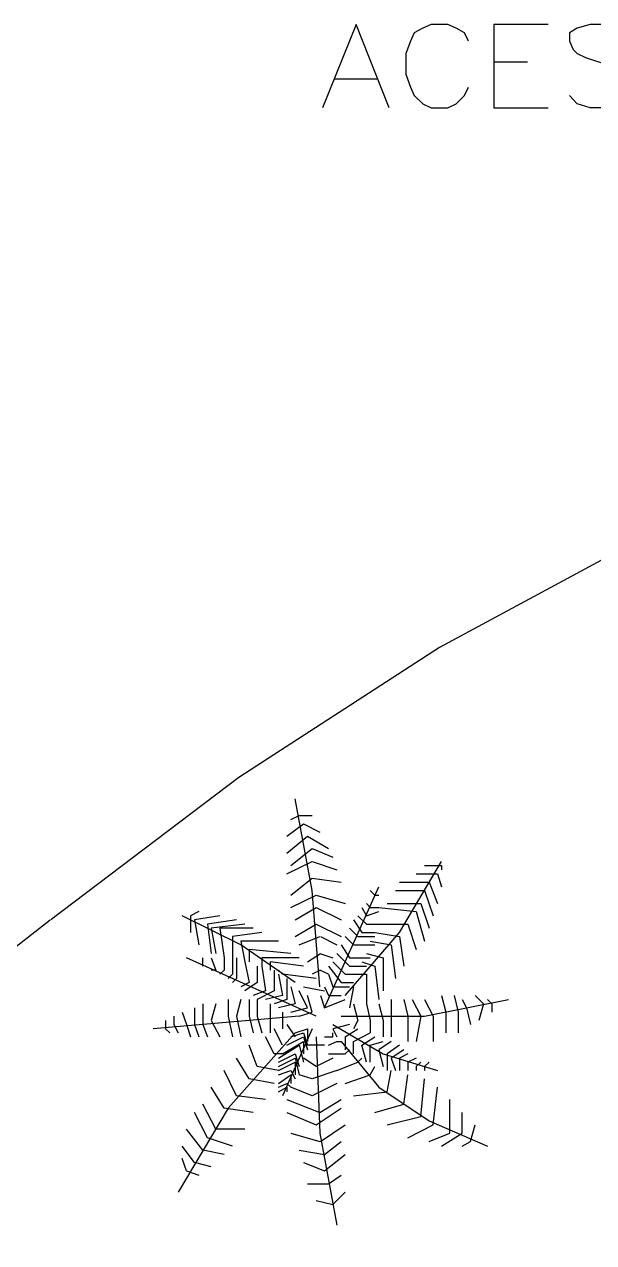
# Model space of a CAD drawing. Header units: millimetres. Extents: x -369 to -70, y -1414 to -1185.
# Drawn here: x -286.22 to -281.62, y -1325.93 to -1316.08 of the extents above; entities that cross this region are included whole.
import ezdxf

# ---------------------------------------------------------------- set-up
doc = ezdxf.new("R2010")
doc.units = ezdxf.units.MM
doc.header["$MEASUREMENT"] = 0
for name, color, linetype in [('2', 2, 'Continuous'), ('50', 50, 'Continuous'), ('64', 64, 'Continuous')]:
    doc.layers.add(name, color=color, linetype=linetype)

msp = doc.modelspace()

# ---------------------------------------------------------------- linework, layer by layer
at = {"layer": '2'}
for points in [[(-266.2818, -1317.4632), (-268.1761, -1317.3273), (-270.1063, -1317.3273), (-272.0366, -1317.4632), (-273.9309, -1317.735), (-275.7892, -1318.1746), (-277.6515, -1318.7141), (-279.4459, -1319.3895), (-281.1723, -1320.2047), (-282.8628, -1321.1159), (-284.4853, -1322.1669), (-286.0079, -1323.3179)], [(-303.4001, -1331.1348), (-301.27, -1330.7631), (-299.2079, -1330.2556), (-297.1418, -1329.6122), (-295.1476, -1328.8689), (-293.1814, -1327.9857), (-291.2871, -1326.9706), (-289.4608, -1325.8876), (-287.7024, -1324.6367), (-286.0119, -1323.3179)]]:
    msp.add_lwpolyline(points, dxfattribs=at)
at = {"layer": '50'}
for points in [[(-283.2704, -1316.7519), (-283.5381, -1316.0765), (-283.5381, -1316.0765), (-283.8099, -1316.7519)], [(-282.627, -1316.2124), (-282.6589, -1316.1444), (-282.7269, -1316.1085), (-282.7948, -1316.0765), (-282.9307, -1316.0765), (-282.9986, -1316.1085), (-283.0666, -1316.1444), (-283.0985, -1316.2124), (-283.1345, -1316.3123), (-283.1345, -1316.4801), (-283.0985, -1316.584), (-283.0666, -1316.652), (-282.9986, -1316.7199), (-282.9307, -1316.7519), (-282.7948, -1316.7519), (-282.7269, -1316.7199), (-282.6589, -1316.652), (-282.627, -1316.584)], [(-281.9836, -1316.0765), (-282.4232, -1316.0765), (-282.4232, -1316.0765), (-282.4232, -1316.7519)], [(-281.3401, -1316.1444), (-281.4081, -1316.1085), (-281.508, -1316.0765), (-281.6439, -1316.0765), (-281.7478, -1316.1085), (-281.8117, -1316.1444), (-281.8117, -1316.2124), (-281.7797, -1316.2803), (-281.7478, -1316.3123), (-281.6798, -1316.3442), (-281.476, -1316.4122), (-281.4081, -1316.4481), (-281.3721, -1316.4801), (-281.3401, -1316.5481), (-281.3401, -1316.652), (-281.4081, -1316.7199), (-281.508, -1316.7519), (-281.6439, -1316.7519), (-281.7478, -1316.7199), (-281.8117, -1316.652)], [(-282.4232, -1316.3802), (-282.1514, -1316.3802)], [(-283.71, -1316.5161), (-283.3703, -1316.5161)], [(-282.4232, -1316.7519), (-281.9836, -1316.7519)]]:
    msp.add_lwpolyline(points, dxfattribs=at)
at = {"layer": '64'}
for points in [[(-283.8299, -1323.8614), (-283.8938, -1323.0821), (-284.0297, -1322.3388)], [(-284.0657, -1322.5066), (-283.9977, -1322.4747), (-283.9977, -1322.4747), (-283.8938, -1322.4747)], [(-284.0976, -1322.6425), (-283.9618, -1322.5426), (-283.8299, -1322.6105)], [(-284.0976, -1322.7784), (-283.9298, -1322.6425)], [(-283.9298, -1322.6425), (-283.7619, -1322.7424)], [(-284.0657, -1322.8783), (-283.8938, -1322.7424)], [(-283.8938, -1322.7424), (-283.726, -1322.8104)], [(-284.0976, -1322.9462), (-283.8938, -1322.8463)], [(-283.8938, -1322.8463), (-283.694, -1322.9143)], [(-283.6261, -1323.9293), (-283.1865, -1323.4218), (-282.8468, -1322.8463)], [(-282.9826, -1322.8783), (-282.8468, -1322.8783)], [(-282.8468, -1322.8783), (-282.8468, -1322.9143)], [(-283.0506, -1322.9462), (-282.8787, -1322.9462)], [(-282.8787, -1322.9462), (-282.8468, -1323.0501)], [(-284.0657, -1323.1181), (-283.8938, -1322.9822)], [(-283.8938, -1322.9822), (-283.658, -1323.0142)], [(-283.7939, -1324.0293), (-283.3543, -1323.0501)], [(-283.1865, -1323.0142), (-282.9467, -1323.0142)], [(-282.9467, -1323.0142), (-282.8787, -1323.186)], [(-284.0657, -1323.218), (-283.8618, -1323.1181)], [(-283.8618, -1323.1181), (-283.6261, -1323.186)], [(-283.4222, -1323.0821), (-283.3863, -1323.1181)], [(-283.3863, -1323.1181), (-283.3543, -1323.1181)], [(-283.2184, -1323.0821), (-282.9826, -1323.0821)], [(-282.9826, -1323.0821), (-282.9147, -1323.2859)], [(-284.809, -1323.25), (-284.8769, -1323.2859), (-284.8769, -1323.2859), (-284.8769, -1323.4218)], [(-284.0297, -1323.3179), (-283.8618, -1323.218)], [(-283.8618, -1323.218), (-283.658, -1323.3179)], [(-283.4902, -1323.218), (-283.4542, -1323.2859)], [(-283.4542, -1323.186), (-283.4222, -1323.218)], [(-283.4542, -1323.2859), (-283.3543, -1323.25)], [(-283.4222, -1323.218), (-283.3543, -1323.218)], [(-283.3543, -1323.218), (-283.0506, -1323.25)], [(-283.2864, -1323.186), (-283.0146, -1323.186)], [(-283.0506, -1323.25), (-282.9826, -1323.4897)], [(-283.0146, -1323.186), (-282.9467, -1323.3858)], [(-284.0297, -1323.8254), (-284.4693, -1323.5217), (-284.9449, -1323.2859)], [(-284.6411, -1323.2859), (-284.845, -1323.3179)], [(-284.845, -1323.3179), (-284.809, -1323.5217)], [(-284.5053, -1323.3179), (-284.741, -1323.3539)], [(-284.741, -1323.3539), (-284.7091, -1323.5897)], [(-284.4373, -1323.3539), (-284.7091, -1323.3858)], [(-284.0297, -1323.4538), (-283.8618, -1323.3539)], [(-283.8618, -1323.3539), (-283.658, -1323.4538)], [(-283.5581, -1323.3179), (-283.4902, -1323.4218)], [(-283.5222, -1323.2859), (-283.4542, -1323.3539)], [(-283.4542, -1323.3539), (-283.3543, -1323.3539)], [(-283.3543, -1323.3539), (-283.1185, -1323.3539)], [(-283.1185, -1323.3539), (-283.0506, -1323.5577)], [(-284.7091, -1323.3858), (-284.6731, -1323.5897)], [(-284.3694, -1323.3858), (-284.6411, -1323.3858), (-284.6411, -1323.3858), (-284.6052, -1323.6256)], [(-284.3014, -1323.4218), (-284.5372, -1323.4538), (-284.5372, -1323.4538), (-284.5372, -1323.6256)], [(-283.9977, -1323.5217), (-283.8299, -1323.4538)], [(-283.8259, -1323.4538), (-283.694, -1323.5217)], [(-283.6261, -1323.4538), (-283.5581, -1323.5217)], [(-283.5901, -1323.3858), (-283.5222, -1323.4538)], [(-283.5222, -1323.4538), (-283.3863, -1323.4538)], [(-283.4902, -1323.4218), (-283.3863, -1323.4218)], [(-283.3863, -1323.4218), (-283.1865, -1323.4538)], [(-283.1865, -1323.4538), (-283.1505, -1323.6936)], [(-284.4693, -1323.4897), (-284.4373, -1323.6576)], [(-284.1656, -1323.4897), (-284.4693, -1323.4897)], [(-284.4014, -1323.5577), (-284.4014, -1323.6576)], [(-284.0657, -1323.5897), (-284.4014, -1323.5577)], [(-283.658, -1323.5217), (-283.5901, -1323.6256)], [(-283.5581, -1323.5217), (-283.3863, -1323.5217)], [(-283.4222, -1323.4897), (-283.2544, -1323.5217)], [(-283.2544, -1323.5217), (-283.2184, -1323.7935)], [(-283.8618, -1324.0972), (-284.9089, -1323.6256)], [(-284.777, -1323.6936), (-284.777, -1323.6936), (-284.777, -1323.6936), (-284.777, -1323.6256)], [(-284.7091, -1323.6256), (-284.6731, -1323.7255), (-284.6731, -1323.7255), (-284.7091, -1323.7255)], [(-284.6052, -1323.6256), (-284.6052, -1323.7255)], [(-284.5372, -1323.6256), (-284.5372, -1323.7575)], [(-284.5053, -1323.6256), (-284.5053, -1323.7935)], [(-284.4373, -1323.6576), (-284.4014, -1323.8254)], [(-284.3014, -1323.6256), (-284.3014, -1323.6936)], [(-283.9977, -1323.6256), (-284.3014, -1323.6256)], [(-284.2335, -1323.6576), (-284.2335, -1323.7255)], [(-283.9618, -1323.6936), (-284.2335, -1323.6576)], [(-283.9298, -1323.6576), (-283.8259, -1323.5897)], [(-283.8299, -1323.5897), (-283.726, -1323.6256)], [(-283.726, -1323.6576), (-283.6261, -1323.7575)], [(-283.694, -1323.5897), (-283.5901, -1323.6936)], [(-283.5901, -1323.6256), (-283.4222, -1323.6256)], [(-283.4902, -1323.6576), (-283.3863, -1323.6936)], [(-283.4542, -1323.5897), (-283.3183, -1323.6256)], [(-283.3183, -1323.6256), (-283.3183, -1323.8934)], [(-284.6052, -1323.7255), (-284.6411, -1323.7575)], [(-284.5372, -1323.7575), (-284.5732, -1323.7935)], [(-284.3374, -1323.6936), (-284.3374, -1323.8254)], [(-284.3014, -1323.6936), (-284.2695, -1323.8934)], [(-284.2015, -1323.7255), (-284.2015, -1323.8934)], [(-284.1336, -1323.7575), (-284.1656, -1323.7255)], [(-284.1656, -1323.7575), (-284.1336, -1323.9293)], [(-283.8618, -1323.7935), (-284.1336, -1323.7575)], [(-283.8259, -1323.7255), (-283.8938, -1323.7575)], [(-283.7619, -1323.7575), (-283.8299, -1323.7255)], [(-283.7619, -1323.6936), (-283.658, -1323.8254)], [(-283.7619, -1323.7575), (-283.726, -1323.8614)], [(-283.6261, -1323.7575), (-283.5222, -1323.7575)], [(-283.5901, -1323.6936), (-283.4542, -1323.6936)], [(-283.5222, -1323.7575), (-283.4542, -1323.7575)], [(-283.4542, -1323.7575), (-283.4542, -1323.9973)], [(-283.3863, -1323.6936), (-283.3543, -1323.9613)], [(-284.5053, -1323.7935), (-284.5372, -1323.8254)], [(-284.4014, -1323.8254), (-284.4693, -1323.8614)], [(-284.3374, -1323.8254), (-284.4373, -1323.8934)], [(-284.0976, -1323.7935), (-284.0976, -1323.9613), (-284.2015, -1323.9973)], [(-284.0657, -1323.8614), (-284.0297, -1323.9973), (-284.0297, -1323.9973), (-284.1656, -1324.0293)], [(-283.9618, -1323.8614), (-283.7939, -1323.8934)], [(-283.7939, -1323.8614), (-283.7619, -1323.9293)], [(-283.726, -1323.8614), (-283.5901, -1323.8614)], [(-283.658, -1323.8254), (-283.5581, -1323.8254)], [(-283.5581, -1323.8614), (-283.5901, -1324.0293)], [(-284.5732, -1323.9613), (-284.5732, -1324.0972)], [(-284.4693, -1323.9613), (-284.5053, -1324.0972)], [(-284.4014, -1323.9613), (-284.4014, -1324.0972)], [(-284.2695, -1323.8934), (-284.3694, -1323.9293)], [(-284.2015, -1323.8934), (-284.3374, -1323.9613)], [(-284.3374, -1323.9613), (-284.3374, -1324.0972), (-284.3374, -1324.0972), (-284.3014, -1324.2331)], [(-284.1336, -1323.9293), (-284.2695, -1323.9613)], [(-283.9298, -1324.0293), (-283.9977, -1323.8934)], [(-283.8938, -1324.0652), (-283.9298, -1323.9293)], [(-283.8259, -1323.9293), (-283.7939, -1324.0293), (-283.6261, -1323.9613)], [(-283.7619, -1323.9293), (-283.658, -1323.9293)], [(-283.658, -1324.0972), (-282.9826, -1324.0972), (-282.3033, -1323.9613)], [(-283.2544, -1323.9613), (-283.2544, -1324.1332)], [(-283.1505, -1323.9613), (-283.1185, -1324.0972), (-283.1185, -1324.0972), (-283.1185, -1324.301)], [(-283.0826, -1323.9613), (-283.0146, -1324.0972), (-283.0146, -1324.0972), (-283.0506, -1324.301)], [(-282.9826, -1323.9613), (-282.9147, -1324.0972), (-282.9147, -1324.0972), (-282.9147, -1324.301)], [(-282.8468, -1323.9293), (-282.8108, -1324.0652)], [(-282.7429, -1323.9293), (-282.7109, -1324.0652), (-282.7109, -1324.2331)], [(-282.6789, -1323.9613), (-282.643, -1324.0293)], [(-282.575, -1323.9293), (-282.5071, -1323.9973), (-282.543, -1324.1332)], [(-282.4751, -1323.9613), (-282.4391, -1323.9973), (-282.4391, -1323.9973), (-282.4391, -1324.0652)], [(-284.845, -1324.0293), (-284.845, -1324.1651)], [(-284.777, -1323.9973), (-284.777, -1324.1651)], [(-284.6731, -1323.9973), (-284.7091, -1324.1332)], [(-284.2335, -1323.9973), (-284.2335, -1324.0972)], [(-284.0657, -1324.0652), (-283.9298, -1324.0293)], [(-283.5581, -1323.9973), (-283.5222, -1324.1332)], [(-283.4542, -1323.9973), (-283.4222, -1324.1332)], [(-283.3543, -1323.9973), (-283.3183, -1324.1332)], [(-282.643, -1324.0293), (-282.611, -1324.1651)], [(-283.9977, -1324.0972), (-285.1806, -1324.2011)], [(-285.0807, -1324.1332), (-285.0807, -1324.2011), (-285.0807, -1324.2011), (-285.0448, -1324.2331)], [(-285.0128, -1324.0972), (-285.0128, -1324.1651), (-284.9768, -1324.2331)], [(-284.9449, -1324.0652), (-284.9089, -1324.1651)], [(-284.7091, -1324.1332), (-284.6411, -1324.265)], [(-284.5732, -1324.0972), (-284.5372, -1324.265)], [(-284.5053, -1324.0972), (-284.4693, -1324.265)], [(-284.4014, -1324.0972), (-284.3694, -1324.2331)], [(-284.2335, -1324.0972), (-284.2335, -1324.2331)], [(-284.1336, -1324.0652), (-284.1336, -1324.0972)], [(-284.1336, -1324.0972), (-284.1336, -1324.2011)], [(-283.9977, -1324.0972), (-283.8938, -1324.0652)], [(-283.5222, -1324.1332), (-283.5581, -1324.2011)], [(-283.4222, -1324.1332), (-283.4222, -1324.2331)], [(-283.3183, -1324.1332), (-283.3183, -1324.265)], [(-283.2544, -1324.1332), (-283.2544, -1324.265)], [(-282.8108, -1324.0652), (-282.8108, -1324.2331)], [(-284.0297, -1324.2331), (-284.5732, -1324.8405), (-284.9768, -1325.5199)], [(-284.9089, -1324.1651), (-284.8769, -1324.265)], [(-284.845, -1324.1651), (-284.809, -1324.265)], [(-284.777, -1324.1651), (-284.741, -1324.265)], [(-284.1336, -1324.333), (-284.2015, -1324.2011)], [(-283.8938, -1324.2011), (-284.1336, -1324.7406)], [(-284.0976, -1324.1651), (-284.0297, -1324.265)], [(-284.0657, -1324.265), (-283.9618, -1324.2331)], [(-284.0297, -1324.2331), (-283.9298, -1324.2011)], [(-283.9618, -1324.2331), (-283.9298, -1324.333)], [(-283.9298, -1324.2011), (-283.9298, -1324.301)], [(-283.7939, -1324.265), (-283.726, -1324.265), (-283.726, -1324.265), (-283.726, -1324.2331)], [(-283.5901, -1324.1651), (-283.726, -1324.2011)], [(-283.726, -1324.1651), (-283.3183, -1324.4009), (-282.8787, -1324.5368)], [(-283.726, -1324.2011), (-283.694, -1324.265)], [(-283.6261, -1324.265), (-283.5222, -1324.2011)], [(-283.5581, -1324.301), (-283.4222, -1324.2331)], [(-284.3374, -1324.5048), (-284.4014, -1324.333)], [(-284.2015, -1324.4009), (-284.2695, -1324.265)], [(-284.1656, -1324.4369), (-283.9977, -1324.333), (-283.9977, -1324.333), (-283.9618, -1324.4689)], [(-284.1336, -1324.4009), (-283.9618, -1324.301)], [(-284.0976, -1324.333), (-283.9618, -1324.265)], [(-283.9618, -1324.265), (-283.9298, -1324.3689)], [(-283.9618, -1324.301), (-283.9618, -1324.4009)], [(-283.8618, -1324.333), (-283.9298, -1324.333)], [(-283.8618, -1324.265), (-283.8299, -1325.0443), (-283.694, -1325.7877)], [(-283.7939, -1324.333), (-283.8618, -1324.333)], [(-283.7619, -1324.333), (-283.694, -1324.301)], [(-283.694, -1324.301), (-283.658, -1324.301)], [(-283.658, -1324.301), (-283.3543, -1324.6727), (-282.9467, -1324.9444), (-282.4751, -1325.1482)], [(-283.6261, -1324.265), (-283.6261, -1324.3689)], [(-283.5581, -1324.4009), (-283.5581, -1324.301)], [(-283.4902, -1324.333), (-283.3863, -1324.265)], [(-283.4542, -1324.4689), (-283.4902, -1324.333)], [(-283.4222, -1324.333), (-283.3183, -1324.301)], [(-283.4222, -1324.4689), (-283.4222, -1324.333)], [(-283.2544, -1324.301), (-283.3543, -1324.3689)], [(-283.1865, -1324.333), (-283.2864, -1324.4009)], [(-284.4014, -1324.6047), (-284.5053, -1324.4369)], [(-284.1336, -1324.4009), (-284.2015, -1324.4009)], [(-284.1656, -1324.4689), (-284.0297, -1324.4009), (-284.0297, -1324.4009), (-283.9977, -1324.5048)], [(-284.1656, -1324.5048), (-284.0297, -1324.4369)], [(-284.0297, -1324.4369), (-283.9977, -1324.5728)], [(-283.8618, -1324.5048), (-283.9618, -1324.4369)], [(-283.726, -1324.4369), (-283.8618, -1324.5048)], [(-283.7619, -1324.4009), (-283.6261, -1324.4009)], [(-283.694, -1324.5368), (-283.5222, -1324.4689), (-283.5222, -1324.4689), (-283.4902, -1324.4369)], [(-283.6261, -1324.4009), (-283.5901, -1324.3689)], [(-283.3543, -1324.3689), (-283.3183, -1324.5048)], [(-283.2864, -1324.4009), (-283.2864, -1324.5368)], [(-283.1505, -1324.3689), (-283.2544, -1324.4369)], [(-283.2544, -1324.4369), (-283.2184, -1324.5368)], [(-283.1185, -1324.4009), (-283.1865, -1324.4369), (-283.1865, -1324.4369), (-283.1865, -1324.5368)], [(-283.0506, -1324.4369), (-283.1185, -1324.4689), (-283.1185, -1324.5368)], [(-284.5053, -1324.7406), (-284.6052, -1324.5368)], [(-284.1656, -1324.5368), (-284.3374, -1324.5048)], [(-284.1656, -1324.5368), (-284.0297, -1324.4689)], [(-284.1656, -1324.5728), (-284.0657, -1324.5368)], [(-284.0657, -1324.5368), (-284.0297, -1324.6047)], [(-284.0297, -1324.4689), (-284.0297, -1324.5728)], [(-283.694, -1324.5368), (-283.8938, -1324.6047)], [(-283.4222, -1324.5728), (-283.3863, -1324.5048)], [(-283.2864, -1324.7086), (-283.2544, -1324.5368)], [(-283.0146, -1324.4689), (-283.0506, -1324.5048)], [(-283.0506, -1324.5048), (-283.0506, -1324.5368)], [(-282.9467, -1324.4689), (-282.9826, -1324.5048), (-282.9826, -1324.5048), (-282.9826, -1324.5368)], [(-284.2015, -1324.6407), (-284.4014, -1324.6047)], [(-284.1656, -1324.6407), (-284.0657, -1324.5728)], [(-284.1656, -1324.6727), (-284.0976, -1324.6407)], [(-284.0976, -1324.6407), (-284.0657, -1324.6727)], [(-284.0657, -1324.5728), (-284.0657, -1324.6407)], [(-283.8938, -1324.6047), (-283.9977, -1324.5728)], [(-283.694, -1324.6407), (-283.8938, -1324.7406)], [(-283.6261, -1324.6407), (-283.4222, -1324.5728)], [(-283.1505, -1324.8085), (-283.1185, -1324.5728)], [(-283.0146, -1324.9085), (-282.9826, -1324.6047)], [(-284.6052, -1324.8405), (-284.7091, -1324.6727)], [(-284.2695, -1324.7726), (-284.5053, -1324.7406)], [(-284.1656, -1324.7086), (-284.0976, -1324.6727)], [(-284.0976, -1324.6727), (-284.0976, -1324.7086)], [(-283.8938, -1324.7406), (-284.0657, -1324.6727)], [(-283.5581, -1324.7406), (-283.2864, -1324.7086)], [(-282.9147, -1324.9764), (-282.8787, -1324.6727)], [(-284.6731, -1325.0124), (-284.777, -1324.8085)], [(-284.3694, -1324.8765), (-284.6052, -1324.8405)], [(-284.0976, -1324.7726), (-283.8299, -1324.8765)], [(-283.8618, -1324.9764), (-283.658, -1324.8405)], [(-283.8299, -1324.8765), (-283.658, -1324.7726)], [(-283.3863, -1324.8765), (-283.1505, -1324.8085)], [(-282.7788, -1325.0443), (-282.7788, -1324.7726)], [(-284.741, -1325.0803), (-284.845, -1324.8765)], [(-284.0976, -1324.8765), (-283.8618, -1324.9764)], [(-283.2864, -1324.9764), (-283.0146, -1324.9085)], [(-282.6789, -1325.0443), (-282.6789, -1324.8765)], [(-284.777, -1325.1802), (-284.9089, -1325.0124)], [(-284.4373, -1325.0124), (-284.6731, -1325.0124)], [(-284.0657, -1325.0443), (-283.8299, -1325.1123)], [(-283.8259, -1325.1123), (-283.6261, -1324.9764)], [(-283.1185, -1325.0803), (-282.9147, -1324.9764)], [(-282.9467, -1325.1123), (-282.7788, -1325.0443)], [(-282.8468, -1325.1482), (-282.6789, -1325.0443)], [(-282.611, -1325.1123), (-282.575, -1324.9764)], [(-284.5372, -1325.1482), (-284.741, -1325.0803)], [(-283.7939, -1325.2162), (-283.658, -1325.1123)], [(-282.6789, -1325.1482), (-282.611, -1325.1123)], [(-284.845, -1325.2801), (-284.9449, -1325.1482)], [(-284.6052, -1325.2162), (-284.777, -1325.1802)], [(-283.9977, -1325.1802), (-283.7939, -1325.2162)], [(-283.7939, -1325.3481), (-283.6261, -1325.2162)], [(-284.9089, -1325.3481), (-284.9449, -1325.2481)], [(-284.7091, -1325.3161), (-284.845, -1325.2801)], [(-283.9618, -1325.2801), (-283.7939, -1325.3481)], [(-284.9089, -1325.3481), (-284.809, -1325.384)], [(-283.7619, -1325.452), (-283.658, -1325.384)], [(-283.9298, -1325.452), (-283.7619, -1325.452)], [(-283.726, -1325.6198), (-283.6261, -1325.5199)], [(-283.8618, -1325.5878), (-283.726, -1325.6198)]]:
    msp.add_lwpolyline(points, dxfattribs=at)

doc.saveas('drawing.dxf')
